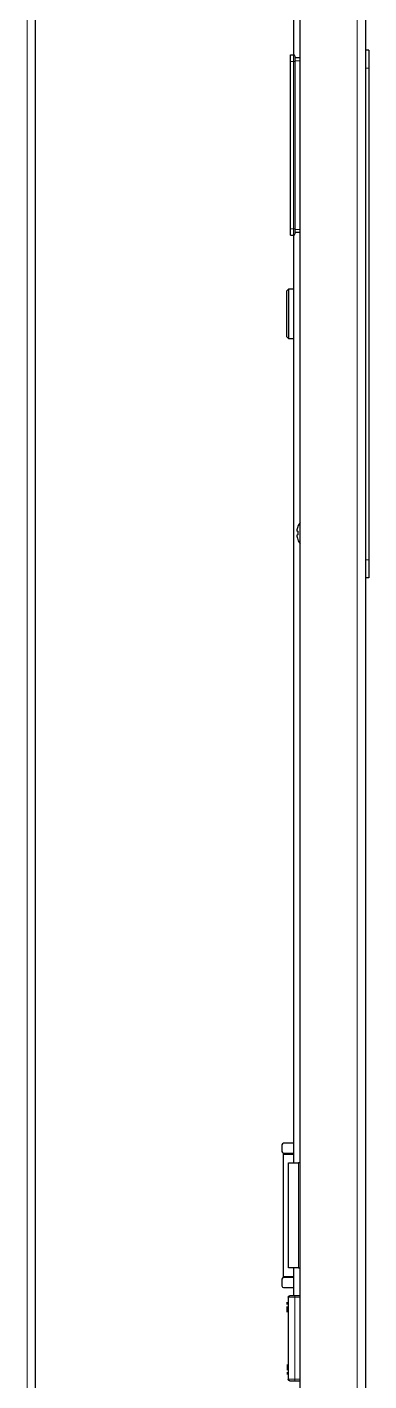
# Model space of a CAD drawing. Header units: millimetres. Extents: x -165 to 1228, y -811 to 1017.
# Drawn here: x 414 to 518.3, y -236.4 to 176.6 of the extents above; entities that cross this region are included whole.
import ezdxf

# ---------------------------------------------------------------- set-up
doc = ezdxf.new("R2010")
doc.units = ezdxf.units.MM

msp = doc.modelspace()

# ---------------------------------------------------------------- linework, layer by layer
at = {"color": 8, "linetype": 'Continuous', "lineweight": 18}
for p, q in [((414, -685.76), (414, 864.04)), ((514.67, -688.36), (514.67, 866.64)), ((494.37, 166.14), (495.27, 166.14)), ((495.27, 166.14), (495.27, 168.14)), ((495.27, 166.14), (495.67, 166.14)), ((495.27, 115.14), (495.27, 166.14)), ((497.27, 166.34), (495.67, 166.34)), ((518.27, 164.14), (517.27, 164.14)), ((494.37, 115.14), (495.27, 115.14)), ((495.27, 115.14), (495.67, 115.14)), ((495.27, 113.14), (495.27, 115.14)), ((495.67, 114.94), (497.27, 114.94)), ((518.27, 14.14), (517.27, 14.14)), ((495.22, -167.16), (495.22, -166.86)), ((495.22, -169.86), (495.22, -167.16)), ((496.77, -201.86), (496.77, -169.86)), ((495.22, -204.56), (495.22, -201.86)), ((495.22, -204.86), (495.22, -204.56)), ((495.67, -210.86), (497.27, -210.86)), ((495.67, -235.86), (495.67, -210.86)), ((497.27, -235.86), (495.67, -235.86))]:
    msp.add_line(p, q, dxfattribs=at)
at = {"color": 7, "linetype": 'Continuous', "lineweight": 25}
for p, q in [((416.6, -688.36), (416.6, 866.64)), ((497.27, -688.36), (497.27, 866.64)), ((517.27, 864.04), (517.27, 166.64)), ((495.27, 348.14), (495.27, 168.14)), ((518.27, 169.64), (517.27, 169.64)), ((494.37, 166.14), (494.37, 168.14)), ((494.37, 168.14), (495.27, 168.14)), ((494.37, 115.14), (494.37, 166.14)), ((495.67, 167.74), (495.67, 166.14)), ((495.67, 167.34), (497.27, 167.34)), ((495.67, 166.14), (495.67, 115.14)), ((517.27, 166.64), (517.27, 164.14)), ((517.27, 164.14), (517.27, 14.14)), ((518.27, 164.14), (518.27, 14.14)), ((494.37, 113.14), (494.37, 115.14)), ((494.37, 113.14), (495.27, 113.14)), ((495.27, 113.14), (495.27, -169.86)), ((495.67, 115.14), (495.67, 113.54)), ((497.27, 113.94), (495.67, 113.94)), ((493.77, 96.64), (493.27, 96.14)), ((493.27, 89.14), (493.27, 96.14)), ((495.27, 96.64), (493.77, 96.64)), ((493.77, 96.64), (493.77, 89.14)), ((493.27, 82.14), (493.27, 89.14)), ((493.77, 89.14), (493.77, 81.64)), ((493.27, 82.14), (493.77, 81.64)), ((493.77, 81.64), (495.27, 81.64)), ((496.25, 22.92), (496.56, 22.84)), ((496.56, 21.74), (496.25, 21.66)), ((496.56, 24.29), (496.56, 24.21)), ((496.56, 22.84), (496.56, 21.74)), ((496.56, 20.37), (496.56, 20.29)), ((517.27, 14.14), (517.27, 11.64)), ((517.27, 11.64), (517.27, -685.76)), ((518.27, 8.64), (517.27, 8.64)), ((491.72, -164.36), (491.72, -166.36)), ((495.27, -163.86), (492.22, -163.86)), ((492.22, -166.86), (495.27, -166.86)), ((492.22, -166.86), (492.22, -167.16)), ((492.22, -204.56), (492.22, -167.16)), ((492.22, -167.16), (495.22, -167.16)), ((494.72, -166.86), (494.72, -167.16)), ((495.22, -167.16), (495.27, -167.16)), ((493.77, -201.86), (493.77, -169.86)), ((493.77, -169.86), (496.77, -169.86)), ((497.27, -169.86), (496.77, -169.86)), ((496.77, -201.86), (493.77, -201.86)), ((495.27, -201.86), (495.27, -210.36)), ((496.77, -201.86), (497.27, -201.86)), ((491.72, -205.36), (491.72, -207.36)), ((495.22, -204.56), (492.22, -204.56)), ((492.22, -204.56), (492.22, -204.86)), ((495.27, -204.86), (492.22, -204.86)), ((494.72, -204.56), (494.72, -204.86)), ((495.27, -204.56), (495.22, -204.56)), ((492.22, -207.86), (495.27, -207.86)), ((497.27, -210.36), (495.67, -210.36)), ((493.67, -210.86), (493.67, -235.86)), ((495.67, -236.36), (497.27, -236.36))]:
    msp.add_line(p, q, dxfattribs=at)
for centre, radius, start, end in [((495.27, 167.74), 0.4, 0, 90), ((495.27, 113.54), 0.4, 270, 0), ((501.52, 22.29), 5.35, 142.6001, 158.0913), ((501.66, 22.29), 5.45, 159.4225, 173.4124), ((501.66, 22.28), 5.45, 186.5876, 200.5775), ((501.52, 22.29), 5.35, 201.9087, 217.3999), ((492.22, -164.36), 0.5, 90, 180), ((492.22, -166.36), 0.5, 180, 270), ((492.22, -205.36), 0.5, 90, 180), ((492.22, -207.36), 0.5, 180, 270)]:
    msp.add_arc(centre, radius, start, end, dxfattribs=at)
for points, knots in [([(518.27, 169.64), (518.27, 169.58), (518.27, 169.46), (518.27, 168.51), (518.27, 167.11), (518.27, 165.57), (518.27, 164.55), (518.27, 164.14)], [0, 0, 0, 0, 0.214694, 0.429388, 0.644082, 0.858775, 1, 1, 1, 1]), ([(518.27, 14.14), (518.27, 13.52), (518.27, 12.28), (518.27, 10.64), (518.27, 9.39), (518.27, 8.73), (518.27, 8.67), (518.27, 8.64)], [0, 0, 0, 0, 0.21469, 0.42938, 0.644073, 0.858767, 1, 1, 1, 1]), ([(493.37, -212.86), (493.37, -212.8), (493.37, -212.72), (493.37, -212.63), (493.37, -212.54), (493.37, -212.41), (493.37, -212.38), (493.37, -212.36)], [0, 0, 0, 0, 0.124693, 0.187182, 0.249773, 0.500039, 1, 1, 1, 1]), ([(493.37, -213.07), (493.37, -213.06), (493.37, -213.06), (493.37, -213.05), (493.37, -213.04), (493.37, -213.02), (493.37, -212.98), (493.37, -212.93), (493.37, -212.89), (493.37, -212.87), (493.37, -212.86)], [0, 0, 0, 0, 0.128825, 0.180169, 0.243397, 0.36986, 0.499864, 0.749649, 0.843476, 1, 1, 1, 1]), ([(493.37, -214.58), (493.37, -214.5), (493.37, -214.34), (493.37, -214.12), (493.37, -213.95), (493.37, -213.78), (493.37, -213.67), (493.37, -213.66), (493.37, -213.65)], [0, 0, 0, 0, 0.125049, 0.249886, 0.370856, 0.49982, 0.749609, 1, 1, 1, 1]), ([(493.37, -215.42), (493.37, -215.41), (493.37, -215.4), (493.37, -215.31), (493.37, -215.22), (493.37, -215.09), (493.37, -214.88), (493.37, -214.7), (493.37, -214.58)], [0, 0, 0, 0, 0.25007, 0.379181, 0.500499, 0.62417, 0.750842, 1, 1, 1, 1]), ([(493.37, -231.3), (493.37, -231.31), (493.37, -231.32), (493.37, -231.41), (493.37, -231.5), (493.37, -231.63), (493.37, -231.84), (493.37, -232.02), (493.37, -232.15)], [0, 0, 0, 0, 0.25007, 0.379559, 0.500499, 0.624556, 0.750843, 1, 1, 1, 1]), ([(493.37, -232.15), (493.37, -232.18), (493.37, -232.26), (493.37, -232.42), (493.37, -232.6), (493.37, -232.78), (493.37, -232.94), (493.37, -233.05), (493.37, -233.06), (493.37, -233.07)], [0, 0, 0, 0, 0.0626366, 0.1252782, 0.2500723, 0.3748405, 0.4999941, 0.7496958, 1, 1, 1, 1]), ([(493.37, -233.65), (493.37, -233.66), (493.37, -233.66), (493.37, -233.67), (493.37, -233.68), (493.37, -233.7), (493.37, -233.77), (493.37, -233.82), (493.37, -233.86)], [0, 0, 0, 0, 0.13107, 0.182437, 0.243796, 0.371388, 0.500442, 1, 1, 1, 1]), ([(493.37, -233.86), (493.37, -233.89), (493.37, -233.94), (493.37, -234.03), (493.37, -234.09), (493.37, -234.18), (493.37, -234.31), (493.37, -234.34), (493.37, -234.36)], [0, 0, 0, 0, 0.062686, 0.125173, 0.187628, 0.250185, 0.500314, 1, 1, 1, 1])]:
    msp.add_open_spline(points, degree=3, knots=knots, dxfattribs=at)
for points in [[(493.67, -210.86), (493.68, -210.79), (493.69, -210.66), (493.81, -210.5), (493.98, -210.38), (494.11, -210.37), (494.17, -210.36)], [(495.67, -210.36), (495.48, -210.36), (495.08, -210.36), (494.59, -210.36), (494.24, -210.36), (494.19, -210.36), (494.17, -210.36)], [(494.17, -236.36), (494.11, -236.35), (493.98, -236.34), (493.81, -236.22), (493.69, -236.06), (493.68, -235.93), (493.67, -235.86)], [(494.17, -236.36), (494.19, -236.36), (494.24, -236.36), (494.59, -236.36), (495.08, -236.36), (495.48, -236.36), (495.67, -236.36)]]:
    msp.add_open_spline(points, degree=3, dxfattribs=at)
at = {"color": 8, "linetype": 'Continuous', "lineweight": 18}
for points in [[(495.67, -210.36), (495.67, -210.37), (495.67, -210.38), (495.67, -210.5), (495.67, -210.66), (495.67, -210.79), (495.67, -210.86)], [(495.67, -210.86), (495.41, -210.86), (494.89, -210.86), (494.23, -210.86), (493.76, -210.86), (493.7, -210.86), (493.67, -210.86)], [(493.67, -235.86), (493.7, -235.86), (493.76, -235.86), (494.23, -235.86), (494.89, -235.86), (495.41, -235.86), (495.67, -235.86)], [(495.67, -235.86), (495.67, -235.93), (495.67, -236.06), (495.67, -236.22), (495.67, -236.34), (495.67, -236.35), (495.67, -236.36)]]:
    msp.add_open_spline(points, degree=3, dxfattribs=at)

doc.saveas('drawing.dxf')
